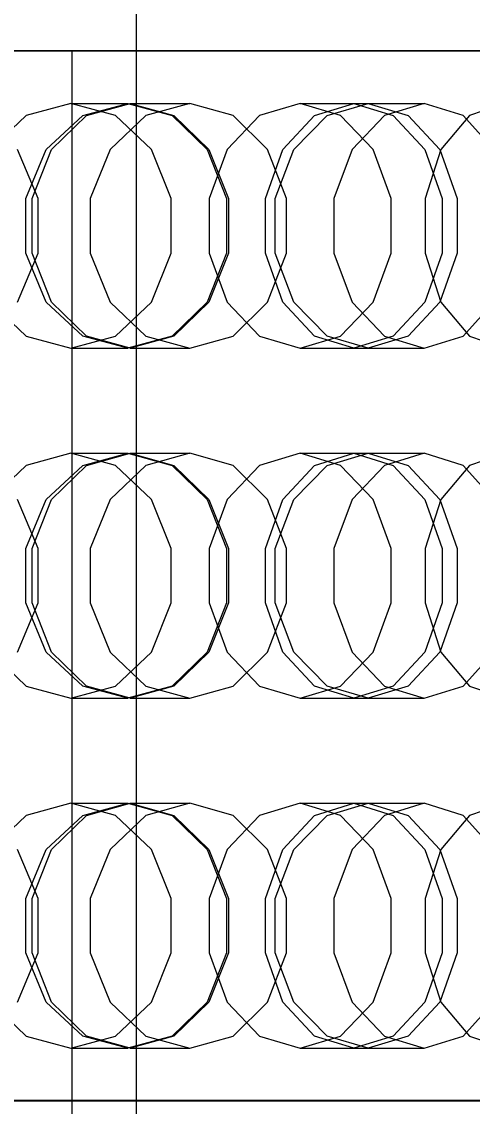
# Model space of a CAD drawing. Header units: millimetres. Extents: x -191664 to 191490, y -197311 to 10263.
# Drawn here: x 26322.6 to 26399.8, y -17981 to -17795 of the extents above; entities that cross this region are included whole.
import ezdxf

# ---------------------------------------------------------------- set-up
doc = ezdxf.new("R2010")
doc.units = ezdxf.units.MM
for name, color, linetype, lineweight in [('COTAS_USUARIO', 1, 'Continuous', 0), ('superior_briquetadora', 7, 'Continuous', 0), ('superior_C05', 7, 'Continuous', 0)]:
    doc.layers.add(name, color=color, linetype=linetype, lineweight=lineweight)
doc.dimstyles.new('PLANTA_100', dxfattribs={"dimtxt": 250, "dimasz": 150, "dimexe": 150, "dimexo": 80, "dimgap": 100, "dimtad": 1, "dimtih": 1, "dimtoh": 1, "dimdec": 1, "dimdsep": 46, "dimcen": 0.09, "dimclrd": 1, "dimclre": 1, "dimclrt": 1, "dimadec": 0, "dimazin": 0, "dimtfac": 1, "dimtdec": 4, "dimtofl": 0, "dimtmove": 0, "dimatfit": 3, "dimfxl": 1, "dimtolj": 1, "dimtzin": 0, "dimarcsym": 0})

# ---------------------------------------------------------------- blocks, each defined once
blk = doc.blocks.new('*D103')
at = {"layer": 'COTAS_USUARIO', "color": 1, "lineweight": -2, "transparency": 16777216}
for p, q in [((26928.19, -17830), (26928.19, -17680)), ((25808.19, -17980), (27078.19, -17980)), ((25808.19, -18000), (27078.19, -18000)), ((26928.19, -18150), (26928.19, -18300))]:
    blk.add_line(p, q, dxfattribs=at)
at = {"layer": 'COTAS_USUARIO', "color": 1, "transparency": 16777216}
for points in [[(26903.19, -17830), (26953.19, -17830), (26928.19, -17980)], [(26903.19, -18150), (26953.19, -18150), (26928.19, -18000)]]:
    blk.add_solid(points, dxfattribs=at)
at = {"layer": 'Defpoints', "color": 0, "transparency": 16777216}
for p in [(25728.19, -17980), (25728.19, -18000), (26928.19, -18000)]:
    blk.add_point(p, dxfattribs=at)

msp = doc.modelspace()

# ---------------------------------------------------------------- linework, layer by layer
at = {"layer": 'superior_briquetadora', "color": 9, "true_color": 0xb9c3c2}
for p, q in [((26318, -17800), (26335.15, -17800)), ((26336.2, -17800), (26319.09, -17800)), ((26331.19, -18160), (26331.19, -17800)), ((26333.77, -17800), (26331.19, -17800)), ((26331.19, -17800), (26335.46, -17800)), ((26342.79, -17800), (26333.77, -17800)), ((26335.15, -17800), (26351.76, -17800)), ((26335.46, -17800), (26345.92, -17800)), ((26352.78, -17800), (26336.2, -17800)), ((26356.9, -17800), (26342.79, -17800)), ((26345.92, -17800), (26360.98, -17800)), ((26351.76, -17800), (26367.79, -17800)), ((26368.78, -17800), (26352.78, -17800)), ((26373.93, -17800), (26356.9, -17800)), ((26360.98, -17800), (26378.35, -17800)), ((26367.79, -17800), (26383.22, -17800)), ((26384.16, -17800), (26368.78, -17800)), ((26391.3, -17800), (26373.93, -17800)), ((26378.35, -17800), (26395.38, -17800)), ((26383.22, -17800), (26397.98, -17800)), ((26398.88, -17800), (26384.16, -17800)), ((26406.36, -17800), (26391.3, -17800)), ((26395.38, -17800), (26409.48, -17800)), ((26397.98, -17800), (26412.06, -17800)), ((26412.91, -17800), (26398.88, -17800)), ((26330.99, -17809), (26323.33, -17811.08)), ((26330.99, -17809), (26340.74, -17809)), ((26338.65, -17811.08), (26330.99, -17809)), ((26333.03, -17811.08), (26340.74, -17809)), ((26333.68, -17811.08), (26341.17, -17809)), ((26340.74, -17809), (26348.34, -17811.08)), ((26341.17, -17809), (26351.42, -17809)), ((26341.17, -17809), (26348.66, -17811.08)), ((26351.42, -17809), (26343.86, -17811.08)), ((26358.85, -17811.08), (26351.42, -17809)), ((26370.31, -17809), (26363.36, -17811.08)), ((26370.31, -17809), (26381.96, -17809)), ((26377.26, -17811.08), (26370.31, -17809)), ((26372.77, -17811.08), (26379.52, -17809)), ((26374.94, -17811.08), (26381.96, -17809)), ((26379.52, -17809), (26391.61, -17809)), ((26379.52, -17809), (26386.27, -17811.08)), ((26381.96, -17809), (26388.84, -17811.08)), ((26391.61, -17809), (26384.78, -17811.08)), ((26398.29, -17811.08), (26391.61, -17809)), ((26405.49, -17809), (26399.37, -17811.08)), ((26323.33, -17811.08), (26317.19, -17816.91)), ((26326.76, -17816.91), (26333.03, -17811.08)), ((26327.67, -17816.91), (26333.68, -17811.08)), ((26343.86, -17811.08), (26337.72, -17816.91)), ((26344.79, -17816.91), (26338.65, -17811.08)), ((26348.34, -17811.08), (26354.36, -17816.91)), ((26348.66, -17811.08), (26354.67, -17816.91)), ((26363.36, -17811.08), (26357.79, -17816.91)), ((26364.72, -17816.91), (26358.85, -17811.08)), ((26367.35, -17816.91), (26372.77, -17811.08)), ((26369.21, -17816.91), (26374.94, -17811.08)), ((26382.83, -17816.91), (26377.26, -17811.08)), ((26384.78, -17811.08), (26379.21, -17816.91)), ((26386.27, -17811.08), (26391.68, -17816.91)), ((26388.84, -17811.08), (26394.25, -17816.91)), ((26399.37, -17811.08), (26394.46, -17816.91)), ((26403.54, -17816.91), (26398.29, -17811.08)), ((26325.37, -17825.33), (26321.85, -17816.91)), ((26323.25, -17825.33), (26326.76, -17816.91)), ((26324.34, -17825.33), (26327.67, -17816.91)), ((26337.72, -17816.91), (26334.28, -17825.33)), ((26348.2, -17825.33), (26344.79, -17816.91)), ((26354.36, -17816.91), (26357.66, -17825.33)), ((26354.67, -17816.91), (26358.01, -17825.33)), ((26357.79, -17816.91), (26354.7, -17825.33)), ((26364.35, -17825.33), (26367.35, -17816.91)), ((26367.95, -17825.33), (26364.72, -17816.91)), ((26366, -17825.33), (26369.21, -17816.91)), ((26379.21, -17816.91), (26376.08, -17825.33)), ((26385.92, -17825.33), (26382.83, -17816.91)), ((26391.68, -17816.91), (26394.69, -17825.33)), ((26394.46, -17816.91), (26391.74, -17825.33)), ((26394.25, -17816.91), (26397.22, -17825.33)), ((26323.25, -17834.67), (26323.25, -17825.33)), ((26324.34, -17834.67), (26324.34, -17825.33)), ((26325.37, -17834.67), (26325.37, -17825.33)), ((26334.28, -17825.33), (26334.28, -17834.67)), ((26348.2, -17834.67), (26348.2, -17825.33)), ((26354.7, -17825.33), (26354.7, -17834.67)), ((26357.66, -17825.33), (26357.66, -17834.67)), ((26358.01, -17825.33), (26358.01, -17834.67)), ((26364.35, -17834.67), (26364.35, -17825.33)), ((26366, -17834.67), (26366, -17825.33)), ((26367.95, -17834.67), (26367.95, -17825.33)), ((26376.08, -17825.33), (26376.08, -17834.67)), ((26385.92, -17834.67), (26385.92, -17825.33)), ((26391.74, -17825.33), (26391.74, -17834.67)), ((26394.69, -17825.33), (26394.69, -17834.67)), ((26397.22, -17825.33), (26397.22, -17834.67)), ((26321.85, -17843.09), (26325.37, -17834.67)), ((26326.76, -17843.09), (26323.25, -17834.67)), ((26327.67, -17843.09), (26324.34, -17834.67)), ((26334.28, -17834.67), (26337.72, -17843.09)), ((26344.79, -17843.09), (26348.2, -17834.67)), ((26357.66, -17834.67), (26354.36, -17843.09)), ((26358.01, -17834.67), (26354.67, -17843.09)), ((26354.7, -17834.67), (26357.79, -17843.09)), ((26367.35, -17843.09), (26364.35, -17834.67)), ((26364.72, -17843.09), (26367.95, -17834.67)), ((26369.21, -17843.09), (26366, -17834.67)), ((26376.08, -17834.67), (26379.21, -17843.09)), ((26382.83, -17843.09), (26385.92, -17834.67)), ((26394.69, -17834.67), (26391.68, -17843.09)), ((26391.74, -17834.67), (26394.46, -17843.09)), ((26397.22, -17834.67), (26394.25, -17843.09)), ((26317.19, -17843.09), (26323.33, -17848.92)), ((26333.03, -17848.92), (26326.76, -17843.09)), ((26333.68, -17848.92), (26327.67, -17843.09)), ((26337.72, -17843.09), (26343.86, -17848.92)), ((26338.65, -17848.92), (26344.79, -17843.09)), ((26354.36, -17843.09), (26348.34, -17848.92)), ((26354.67, -17843.09), (26348.66, -17848.92)), ((26357.79, -17843.09), (26363.36, -17848.92)), ((26358.85, -17848.92), (26364.72, -17843.09)), ((26372.77, -17848.92), (26367.35, -17843.09)), ((26374.94, -17848.92), (26369.21, -17843.09)), ((26377.26, -17848.92), (26382.83, -17843.09)), ((26379.21, -17843.09), (26384.78, -17848.92)), ((26391.68, -17843.09), (26386.27, -17848.92)), ((26394.25, -17843.09), (26388.84, -17848.92)), ((26394.46, -17843.09), (26399.37, -17848.92)), ((26398.29, -17848.92), (26403.54, -17843.09)), ((26323.33, -17848.92), (26330.99, -17851)), ((26330.99, -17851), (26338.65, -17848.92)), ((26340.74, -17851), (26333.03, -17848.92)), ((26341.17, -17851), (26333.68, -17848.92)), ((26348.34, -17848.92), (26340.74, -17851)), ((26348.66, -17848.92), (26341.17, -17851)), ((26343.86, -17848.92), (26351.42, -17851)), ((26351.42, -17851), (26358.85, -17848.92)), ((26363.36, -17848.92), (26370.31, -17851)), ((26370.31, -17851), (26377.26, -17848.92)), ((26379.52, -17851), (26372.77, -17848.92)), ((26381.96, -17851), (26374.94, -17848.92)), ((26386.27, -17848.92), (26379.52, -17851)), ((26388.84, -17848.92), (26381.96, -17851)), ((26384.78, -17848.92), (26391.61, -17851)), ((26391.61, -17851), (26398.29, -17848.92)), ((26399.37, -17848.92), (26405.49, -17851)), ((26330.99, -17851), (26340.74, -17851)), ((26341.17, -17851), (26351.42, -17851)), ((26370.31, -17851), (26381.96, -17851)), ((26379.52, -17851), (26391.61, -17851)), ((26330.99, -17869), (26323.33, -17871.08)), ((26330.99, -17869), (26340.74, -17869)), ((26338.65, -17871.08), (26330.99, -17869)), ((26333.03, -17871.08), (26340.74, -17869)), ((26333.68, -17871.08), (26341.17, -17869)), ((26340.74, -17869), (26348.34, -17871.08)), ((26341.17, -17869), (26351.42, -17869)), ((26341.17, -17869), (26348.66, -17871.08)), ((26351.42, -17869), (26343.86, -17871.08)), ((26358.85, -17871.08), (26351.42, -17869)), ((26370.31, -17869), (26363.36, -17871.08)), ((26370.31, -17869), (26381.96, -17869)), ((26377.26, -17871.08), (26370.31, -17869)), ((26372.77, -17871.08), (26379.52, -17869)), ((26374.94, -17871.08), (26381.96, -17869)), ((26379.52, -17869), (26391.61, -17869)), ((26379.52, -17869), (26386.27, -17871.08)), ((26381.96, -17869), (26388.84, -17871.08)), ((26391.61, -17869), (26384.78, -17871.08)), ((26398.29, -17871.08), (26391.61, -17869)), ((26405.49, -17869), (26399.37, -17871.08)), ((26323.33, -17871.08), (26317.19, -17876.91)), ((26326.76, -17876.91), (26333.03, -17871.08)), ((26327.67, -17876.91), (26333.68, -17871.08)), ((26343.86, -17871.08), (26337.72, -17876.91)), ((26344.79, -17876.91), (26338.65, -17871.08)), ((26348.34, -17871.08), (26354.36, -17876.91)), ((26348.66, -17871.08), (26354.67, -17876.91)), ((26363.36, -17871.08), (26357.79, -17876.91)), ((26364.72, -17876.91), (26358.85, -17871.08)), ((26367.35, -17876.91), (26372.77, -17871.08)), ((26369.21, -17876.91), (26374.94, -17871.08)), ((26382.83, -17876.91), (26377.26, -17871.08)), ((26384.78, -17871.08), (26379.21, -17876.91)), ((26386.27, -17871.08), (26391.68, -17876.91)), ((26388.84, -17871.08), (26394.25, -17876.91)), ((26399.37, -17871.08), (26394.46, -17876.91)), ((26403.54, -17876.91), (26398.29, -17871.08)), ((26325.37, -17885.33), (26321.85, -17876.91)), ((26323.25, -17885.33), (26326.76, -17876.91)), ((26324.34, -17885.33), (26327.67, -17876.91)), ((26337.72, -17876.91), (26334.28, -17885.33)), ((26348.2, -17885.33), (26344.79, -17876.91)), ((26354.36, -17876.91), (26357.66, -17885.33)), ((26354.67, -17876.91), (26358.01, -17885.33)), ((26357.79, -17876.91), (26354.7, -17885.33)), ((26364.35, -17885.33), (26367.35, -17876.91)), ((26367.95, -17885.33), (26364.72, -17876.91)), ((26366, -17885.33), (26369.21, -17876.91)), ((26379.21, -17876.91), (26376.08, -17885.33)), ((26385.92, -17885.33), (26382.83, -17876.91)), ((26391.68, -17876.91), (26394.69, -17885.33)), ((26394.46, -17876.91), (26391.74, -17885.33)), ((26394.25, -17876.91), (26397.22, -17885.33)), ((26323.25, -17894.67), (26323.25, -17885.33)), ((26324.34, -17894.67), (26324.34, -17885.33)), ((26325.37, -17894.67), (26325.37, -17885.33)), ((26334.28, -17885.33), (26334.28, -17894.67)), ((26348.2, -17894.67), (26348.2, -17885.33)), ((26354.7, -17885.33), (26354.7, -17894.67)), ((26357.66, -17885.33), (26357.66, -17894.67)), ((26358.01, -17885.33), (26358.01, -17894.67)), ((26364.35, -17894.67), (26364.35, -17885.33)), ((26366, -17894.67), (26366, -17885.33)), ((26367.95, -17894.67), (26367.95, -17885.33)), ((26376.08, -17885.33), (26376.08, -17894.67)), ((26385.92, -17894.67), (26385.92, -17885.33)), ((26391.74, -17885.33), (26391.74, -17894.67)), ((26394.69, -17885.33), (26394.69, -17894.67)), ((26397.22, -17885.33), (26397.22, -17894.67)), ((26321.85, -17903.09), (26325.37, -17894.67)), ((26326.76, -17903.09), (26323.25, -17894.67)), ((26327.67, -17903.09), (26324.34, -17894.67)), ((26334.28, -17894.67), (26337.72, -17903.09)), ((26344.79, -17903.09), (26348.2, -17894.67)), ((26357.66, -17894.67), (26354.36, -17903.09)), ((26358.01, -17894.67), (26354.67, -17903.09)), ((26354.7, -17894.67), (26357.79, -17903.09)), ((26367.35, -17903.09), (26364.35, -17894.67)), ((26364.72, -17903.09), (26367.95, -17894.67)), ((26369.21, -17903.09), (26366, -17894.67)), ((26376.08, -17894.67), (26379.21, -17903.09)), ((26382.83, -17903.09), (26385.92, -17894.67)), ((26394.69, -17894.67), (26391.68, -17903.09)), ((26391.74, -17894.67), (26394.46, -17903.09)), ((26397.22, -17894.67), (26394.25, -17903.09)), ((26317.19, -17903.09), (26323.33, -17908.92)), ((26333.03, -17908.92), (26326.76, -17903.09)), ((26333.68, -17908.92), (26327.67, -17903.09)), ((26337.72, -17903.09), (26343.86, -17908.92)), ((26338.65, -17908.92), (26344.79, -17903.09)), ((26354.36, -17903.09), (26348.34, -17908.92)), ((26354.67, -17903.09), (26348.66, -17908.92)), ((26357.79, -17903.09), (26363.36, -17908.92)), ((26358.85, -17908.92), (26364.72, -17903.09)), ((26372.77, -17908.92), (26367.35, -17903.09)), ((26374.94, -17908.92), (26369.21, -17903.09)), ((26377.26, -17908.92), (26382.83, -17903.09)), ((26379.21, -17903.09), (26384.78, -17908.92)), ((26391.68, -17903.09), (26386.27, -17908.92)), ((26394.25, -17903.09), (26388.84, -17908.92)), ((26394.46, -17903.09), (26399.37, -17908.92)), ((26398.29, -17908.92), (26403.54, -17903.09)), ((26323.33, -17908.92), (26330.99, -17911)), ((26330.99, -17911), (26338.65, -17908.92)), ((26340.74, -17911), (26333.03, -17908.92)), ((26341.17, -17911), (26333.68, -17908.92)), ((26348.34, -17908.92), (26340.74, -17911)), ((26348.66, -17908.92), (26341.17, -17911)), ((26343.86, -17908.92), (26351.42, -17911)), ((26351.42, -17911), (26358.85, -17908.92)), ((26363.36, -17908.92), (26370.31, -17911)), ((26370.31, -17911), (26377.26, -17908.92)), ((26379.52, -17911), (26372.77, -17908.92)), ((26381.96, -17911), (26374.94, -17908.92)), ((26386.27, -17908.92), (26379.52, -17911)), ((26388.84, -17908.92), (26381.96, -17911)), ((26384.78, -17908.92), (26391.61, -17911)), ((26391.61, -17911), (26398.29, -17908.92)), ((26399.37, -17908.92), (26405.49, -17911)), ((26330.99, -17911), (26340.74, -17911)), ((26341.17, -17911), (26351.42, -17911)), ((26370.31, -17911), (26381.96, -17911)), ((26379.52, -17911), (26391.61, -17911)), ((26330.99, -17929), (26323.33, -17931.08)), ((26330.99, -17929), (26340.74, -17929)), ((26338.65, -17931.08), (26330.99, -17929)), ((26333.03, -17931.08), (26340.74, -17929)), ((26333.68, -17931.08), (26341.17, -17929)), ((26340.74, -17929), (26348.34, -17931.08)), ((26341.17, -17929), (26351.42, -17929)), ((26341.17, -17929), (26348.66, -17931.08)), ((26351.42, -17929), (26343.86, -17931.08)), ((26358.85, -17931.08), (26351.42, -17929)), ((26370.31, -17929), (26363.36, -17931.08)), ((26370.31, -17929), (26381.96, -17929)), ((26377.26, -17931.08), (26370.31, -17929)), ((26372.77, -17931.08), (26379.52, -17929)), ((26374.94, -17931.08), (26381.96, -17929)), ((26379.52, -17929), (26391.61, -17929)), ((26379.52, -17929), (26386.27, -17931.08)), ((26381.96, -17929), (26388.84, -17931.08)), ((26391.61, -17929), (26384.78, -17931.08)), ((26398.29, -17931.08), (26391.61, -17929)), ((26405.49, -17929), (26399.37, -17931.08)), ((26323.33, -17931.08), (26317.19, -17936.91)), ((26326.76, -17936.91), (26333.03, -17931.08)), ((26327.67, -17936.91), (26333.68, -17931.08)), ((26343.86, -17931.08), (26337.72, -17936.91)), ((26344.79, -17936.91), (26338.65, -17931.08)), ((26348.34, -17931.08), (26354.36, -17936.91)), ((26348.66, -17931.08), (26354.67, -17936.91)), ((26363.36, -17931.08), (26357.79, -17936.91)), ((26364.72, -17936.91), (26358.85, -17931.08)), ((26367.35, -17936.91), (26372.77, -17931.08)), ((26369.21, -17936.91), (26374.94, -17931.08)), ((26382.83, -17936.91), (26377.26, -17931.08)), ((26384.78, -17931.08), (26379.21, -17936.91)), ((26386.27, -17931.08), (26391.68, -17936.91)), ((26388.84, -17931.08), (26394.25, -17936.91)), ((26399.37, -17931.08), (26394.46, -17936.91)), ((26403.54, -17936.91), (26398.29, -17931.08)), ((26325.37, -17945.33), (26321.85, -17936.91)), ((26323.25, -17945.33), (26326.76, -17936.91)), ((26324.34, -17945.33), (26327.67, -17936.91)), ((26337.72, -17936.91), (26334.28, -17945.33)), ((26348.2, -17945.33), (26344.79, -17936.91)), ((26354.36, -17936.91), (26357.66, -17945.33)), ((26354.67, -17936.91), (26358.01, -17945.33)), ((26357.79, -17936.91), (26354.7, -17945.33)), ((26364.35, -17945.33), (26367.35, -17936.91)), ((26367.95, -17945.33), (26364.72, -17936.91)), ((26366, -17945.33), (26369.21, -17936.91)), ((26379.21, -17936.91), (26376.08, -17945.33)), ((26385.92, -17945.33), (26382.83, -17936.91)), ((26391.68, -17936.91), (26394.69, -17945.33)), ((26394.46, -17936.91), (26391.74, -17945.33)), ((26394.25, -17936.91), (26397.22, -17945.33)), ((26323.25, -17954.67), (26323.25, -17945.33)), ((26324.34, -17954.67), (26324.34, -17945.33)), ((26325.37, -17954.67), (26325.37, -17945.33)), ((26334.28, -17945.33), (26334.28, -17954.67)), ((26348.2, -17954.67), (26348.2, -17945.33)), ((26354.7, -17945.33), (26354.7, -17954.67)), ((26357.66, -17945.33), (26357.66, -17954.67)), ((26358.01, -17945.33), (26358.01, -17954.67)), ((26364.35, -17954.67), (26364.35, -17945.33)), ((26366, -17954.67), (26366, -17945.33)), ((26367.95, -17954.67), (26367.95, -17945.33)), ((26376.08, -17945.33), (26376.08, -17954.67)), ((26385.92, -17954.67), (26385.92, -17945.33)), ((26391.74, -17945.33), (26391.74, -17954.67)), ((26394.69, -17945.33), (26394.69, -17954.67)), ((26397.22, -17945.33), (26397.22, -17954.67)), ((26321.85, -17963.09), (26325.37, -17954.67)), ((26326.76, -17963.09), (26323.25, -17954.67)), ((26327.67, -17963.09), (26324.34, -17954.67)), ((26334.28, -17954.67), (26337.72, -17963.09)), ((26344.79, -17963.09), (26348.2, -17954.67)), ((26357.66, -17954.67), (26354.36, -17963.09)), ((26358.01, -17954.67), (26354.67, -17963.09)), ((26354.7, -17954.67), (26357.79, -17963.09)), ((26367.35, -17963.09), (26364.35, -17954.67)), ((26364.72, -17963.09), (26367.95, -17954.67)), ((26369.21, -17963.09), (26366, -17954.67)), ((26376.08, -17954.67), (26379.21, -17963.09)), ((26382.83, -17963.09), (26385.92, -17954.67)), ((26394.69, -17954.67), (26391.68, -17963.09)), ((26391.74, -17954.67), (26394.46, -17963.09)), ((26397.22, -17954.67), (26394.25, -17963.09)), ((26317.19, -17963.09), (26323.33, -17968.92)), ((26333.03, -17968.92), (26326.76, -17963.09)), ((26333.68, -17968.92), (26327.67, -17963.09)), ((26337.72, -17963.09), (26343.86, -17968.92)), ((26338.65, -17968.92), (26344.79, -17963.09)), ((26354.36, -17963.09), (26348.34, -17968.92)), ((26354.67, -17963.09), (26348.66, -17968.92)), ((26357.79, -17963.09), (26363.36, -17968.92)), ((26358.85, -17968.92), (26364.72, -17963.09)), ((26372.77, -17968.92), (26367.35, -17963.09)), ((26374.94, -17968.92), (26369.21, -17963.09)), ((26377.26, -17968.92), (26382.83, -17963.09)), ((26379.21, -17963.09), (26384.78, -17968.92)), ((26391.68, -17963.09), (26386.27, -17968.92)), ((26394.25, -17963.09), (26388.84, -17968.92)), ((26394.46, -17963.09), (26399.37, -17968.92)), ((26398.29, -17968.92), (26403.54, -17963.09)), ((26323.33, -17968.92), (26330.99, -17971)), ((26330.99, -17971), (26338.65, -17968.92)), ((26340.74, -17971), (26333.03, -17968.92)), ((26341.17, -17971), (26333.68, -17968.92)), ((26348.34, -17968.92), (26340.74, -17971)), ((26348.66, -17968.92), (26341.17, -17971)), ((26343.86, -17968.92), (26351.42, -17971)), ((26351.42, -17971), (26358.85, -17968.92)), ((26363.36, -17968.92), (26370.31, -17971)), ((26370.31, -17971), (26377.26, -17968.92)), ((26379.52, -17971), (26372.77, -17968.92)), ((26381.96, -17971), (26374.94, -17968.92)), ((26386.27, -17968.92), (26379.52, -17971)), ((26388.84, -17968.92), (26381.96, -17971)), ((26384.78, -17968.92), (26391.61, -17971)), ((26391.61, -17971), (26398.29, -17968.92)), ((26399.37, -17968.92), (26405.49, -17971)), ((26330.99, -17971), (26340.74, -17971)), ((26341.17, -17971), (26351.42, -17971)), ((26370.31, -17971), (26381.96, -17971)), ((26379.52, -17971), (26391.61, -17971))]:
    msp.add_line(p, q, dxfattribs=at)
at = {"layer": 'superior_C05', "color": 9, "true_color": 0xb9c3c2}
msp.add_line((26342.19, -17750), (26342.19, -18250), dxfattribs=at)

# ---------------------------------------------------------------- dimensions: what is measured, and where the dimension line sits
at = {"layer": 'COTAS_USUARIO'}
dim = msp.add_aligned_dim(p1=(25728.19, -17980), p2=(25728.19, -18000), distance=1200, dimstyle='PLANTA_100', dxfattribs=at)
dim.commit()
dim.dimension.update_dxf_attribs({"geometry": '*D103', "text_midpoint": (26928.19, -17990)})

doc.saveas('drawing.dxf')
